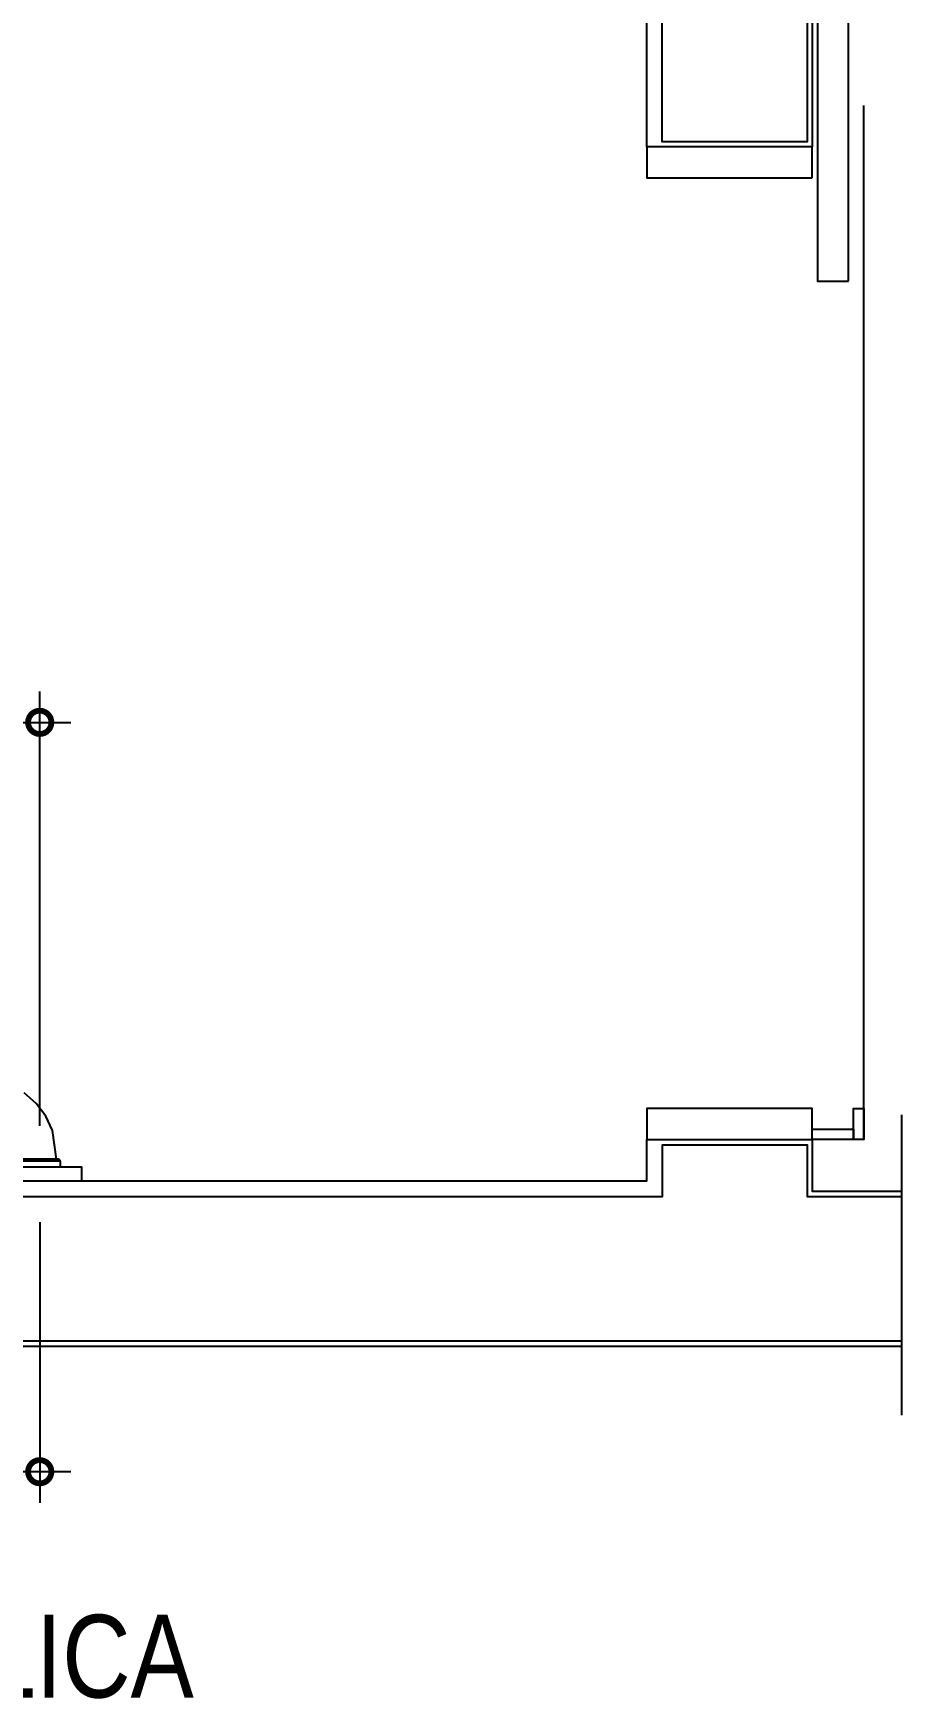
# Model space of a CAD drawing. Header units: metres. Extents: x 3 to 168, y -142 to 28.
# Drawn here: x 95.607 to 96.447, y -58.041 to -56.43 of the extents above; entities that cross this region are included whole.
import ezdxf

# ---------------------------------------------------------------- set-up
doc = ezdxf.new("R2010")
doc.units = ezdxf.units.M
doc.linetypes.add('DASHEDX2', pattern=[1.5, 1, -0.5])
for name, color, linetype in [('ARQ-ALV ACAB', 4, 'Continuous'), ('ARQ-ALV OSSO', 5, 'Continuous'), ('ARQ-AUX', 7, 'Continuous'), ('ARQ-CAX', 1, 'Continuous'), ('ARQ-DIM', 2, 'Continuous'), ('ARQ-HID', 2, 'Continuous'), ('ARQ-PRJ', 7, 'DASHEDX2'), ('ARQ-TXT', 2, 'Continuous')]:
    doc.layers.add(name, color=color, linetype=linetype)
doc.styles.add('Adesa', font='ARIALN.TTF')
doc.dimstyles.new('ADESA 1-0025', dxfattribs={"dimtxt": 0.05, "dimasz": 0.045, "dimexe": 0.03, "dimexo": 0.04, "dimgap": 0.02, "dimtad": 1, "dimtoh": 1, "dimdec": 0, "dimlfac": 100, "dimzin": 4, "dimtxsty": 'Adesa', "dimblk": 'DOTSMALL', "dimcen": 1, "dimdle": 0.03, "dimclrd": 1, "dimclre": 1, "dimclrt": 256, "dimazin": 1, "dimtm": 1e-09, "dimtfac": 1, "dimtdec": 0, "dimtix": 1, "dimtmove": 2, "dimatfit": 0, "dimldrblk": 'DOTSMALL', "dimfxl": 0.8, "dimtvp": 2, "dimtolj": 1, "dimtzin": 0, "dimarcsym": 0})

# ---------------------------------------------------------------- blocks, each defined once
blk = doc.blocks.new('VASO SANIT ACESSIVEL')
at = {"elevation": -0.0001}
blk.add_lwpolyline([(0, 0), (0, -1.2734)], dxfattribs=at)
at = {"color": 1, "elevation": -0.0001}
blk.add_lwpolyline([(0, -1.122), (0, -1.2032), (-0.0132, -1.2032), (-0.0132, -1.122)], close=True, dxfattribs=at)
at = {"color": 1, "elevation": 0.0001}
for points in [[(-0.0191, -1.1825), (-0.0191, -1.1427)], [(-0.0749, -1.1592), (-0.0851, -1.1474)], [(-0.0626, -1.1686), (-0.0749, -1.1592)], [(-0.0211, -1.1804), (-0.0211, -1.1447)], [(-0.0488, -1.1751), (-0.0626, -1.1686)], [(-0.0211, -1.1789), (-0.0488, -1.1751)], [(-0.0208, -1.1815), (-0.0211, -1.1804)], [(-0.0201, -1.1822), (-0.0208, -1.1815)], [(-0.0191, -1.1825), (-0.0201, -1.1822)], [(-0.0191, -1.1825), (-0.0132, -1.1825)]]:
    blk.add_lwpolyline(points, dxfattribs=at)
blk = doc.blocks.new('A$C3DDA30F3')
for points in [[(0.03, 0.22), (0, 0.22), (0, 0.21), (0.03, 0.21)], [(0.01, 0.21), (0, 0.21), (0, 0.17), (0.01, 0.17)], [(0.83, 0.205), (1.78, 0.205), (1.78, 0.175), (0.83, 0.175)], [(0, 0.17), (0.03, 0.17), (0.03, 0.01), (0, 0.01)], [(0.93, 0.17), (0.96, 0.17), (0.96, 0.01), (0.93, 0.01)]]:
    blk.add_lwpolyline(points, close=True)
at = {"layer": 'ARQ-PRJ'}
blk.add_lwpolyline([(0, 0.22), (1.91, 0.22)], dxfattribs=at)
blk = doc.blocks.new('_DotSmall')
at = {"color": 0, "linetype": 'ByBlock', "const_width": 0.5}
blk.add_lwpolyline([(-0.0625, 0, 1), (0.0625, 0, 1)], format="xyb", close=True, dxfattribs=at)
blk = doc.blocks.new('*D290')
at = {"layer": 'ARQ-DIM', "color": 1, "lineweight": -2, "transparency": 16777216}
for p, q in [((95.1139, -57.1327), (95.1139, -57.0663)), ((95.6133, -57.4866), (95.6133, -57.0663)), ((95.0839, -57.0963), (95.6433, -57.0963))]:
    blk.add_line(p, q, dxfattribs=at)
at = {"layer": 'Defpoints', "color": 0, "transparency": 16777216}
for p in [(95.6133, -57.0963), (95.1139, -57.1727), (95.6133, -57.5266, 0)]:
    blk.add_point(p, dxfattribs=at)
at = {"layer": 'ARQ-DIM', "color": 1, "lineweight": -2, "transparency": 16777216, "xscale": 0.045, "yscale": 0.045, "zscale": 0.045, "rotation": 180}
blk.add_blockref('_DotSmall', (95.1139, -57.0963), dxfattribs=at)
at = {"layer": 'ARQ-DIM', "color": 1, "lineweight": -2, "transparency": 16777216, "xscale": 0.045, "yscale": 0.045, "zscale": 0.045}
blk.add_blockref('_DotSmall', (95.6133, -57.0963), dxfattribs=at)
at = {"layer": 'ARQ-DIM', "transparency": 16777216, "insert": (95.3636, -57.0508), "char_height": 0.05, "attachment_point": 5, "style": 'Adesa'}
blk.add_mtext('\\A1;50', dxfattribs=at)
blk = doc.blocks.new('*D291')
at = {"layer": 'ARQ-DIM', "color": 1, "lineweight": -2, "transparency": 16777216}
for p, q in [((94.6817, -57.5794), (94.6817, -57.851)), ((95.6133, -57.5798), (95.6133, -57.851)), ((95.6433, -57.821), (94.6517, -57.821))]:
    blk.add_line(p, q, dxfattribs=at)
at = {"layer": 'Defpoints', "color": 0, "transparency": 16777216}
for p in [(94.6817, -57.5394, -0.0002), (95.6133, -57.5398, -0.0001), (94.6817, -57.821)]:
    blk.add_point(p, dxfattribs=at)
at = {"layer": 'ARQ-DIM', "color": 1, "lineweight": -2, "transparency": 16777216, "xscale": 0.045, "yscale": 0.045, "zscale": 0.045, "rotation": 180}
blk.add_blockref('_DotSmall', (94.6817, -57.821), dxfattribs=at)
at = {"layer": 'ARQ-DIM', "color": 1, "lineweight": -2, "transparency": 16777216, "xscale": 0.045, "yscale": 0.045, "zscale": 0.045}
blk.add_blockref('_DotSmall', (95.6133, -57.821), dxfattribs=at)
at = {"layer": 'ARQ-DIM', "transparency": 16777216, "insert": (95.1475, -57.7755), "char_height": 0.05, "attachment_point": 5, "style": 'Adesa'}
blk.add_mtext('\\A1;93', dxfattribs=at)
blk = doc.blocks.new('AREAS MOLHADAS')
at = {"layer": 'ARQ-ALV ACAB', "elevation": 0}
for points in [[(96.3607, -55.1408), (96.3606, -56.5398), (96.2006, -56.5398), (96.2007, -55.1509)], [(94.4507, -56.1004), (94.4507, -57.5398), (96.2007, -57.5398), (96.2007, -57.4998), (96.3607, -57.4998), (96.3607, -57.5498), (96.4472, -57.5498)], [(96.4472, -57.6998), (94.2907, -57.6998)]]:
    blk.add_lwpolyline(points, dxfattribs=at)
at = {"layer": 'ARQ-ALV OSSO', "elevation": 0}
for points in [[(96.3557, -55.1359), (96.3556, -56.5348), (96.2156, -56.5348), (96.2157, -55.1359)], [(94.4357, -56.6398), (94.4357, -57.5548), (96.2157, -57.5548), (96.2157, -57.5048), (96.3557, -57.5048), (96.3557, -57.5548), (96.4472, -57.5548)], [(96.4472, -57.6948), (94.2957, -57.6948)]]:
    blk.add_lwpolyline(points, dxfattribs=at)
at = {"layer": 'ARQ-AUX', "elevation": 0}
blk.add_lwpolyline([(96.4472, -57.7662), (96.4472, -57.476)], dxfattribs=at)
at = {"layer": 'ARQ-CAX', "xscale": -1, "rotation": 270.0066211572791}
blk.add_blockref('A$C3DDA30F3', (96.1907, -57.4998, 0), dxfattribs=at)
at = {"layer": 'ARQ-HID', "xscale": -1, "rotation": 90}
blk.add_blockref('VASO SANIT ACESSIVEL', (94.4507, -57.5398, 0.0001), dxfattribs=at)
at = {"layer": 'ARQ-TXT', "ltscale": 0.5, "style": 'Adesa'}
blk.add_text('PLANTA BANHO 2 - HIDRÁULICA', height=0.08, dxfattribs=at).set_placement((94.3419, -58.0394, 0))
at = {"layer": 'ARQ-DIM'}
for base, p1, p2, picture, middle in [((95.6133, -57.0963, 0.0002), (95.1139, -57.1727, 0.0002), (95.6133, -57.5266, 0.0002), '*D290', (95.3636, -57.0508, 0.0002)), ((94.6817, -57.821, 0.0001), (95.6133, -57.5398, 0), (94.6817, -57.5394, -0.0001), '*D291', (95.1475, -57.7755, 0.0001))]:
    dim = blk.add_linear_dim(base=base, p1=p1, p2=p2, dimstyle='ADESA 1-0025', dxfattribs=at)
    dim.commit()
    dim.dimension.update_dxf_attribs({"geometry": picture, "text_midpoint": middle})

msp = doc.modelspace()

# ---------------------------------------------------------------- block references
msp.add_blockref('AREAS MOLHADAS', (0, 0))

doc.saveas('drawing.dxf')
